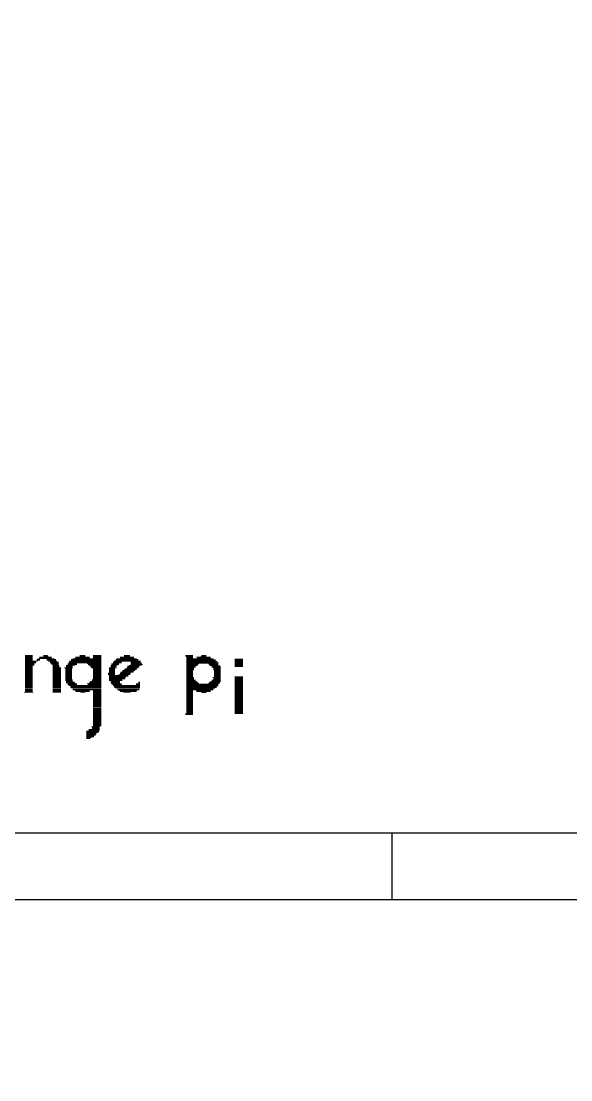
# Model space of a CAD drawing. Extents: x 24 to 162, y 5 to 143.
# Drawn here: x 109.46 to 127.21, y 38.97 to 73.16 of the extents above; entities that cross this region are included whole.
import ezdxf

# ---------------------------------------------------------------- set-up
doc = ezdxf.new("R2010")
doc.units = 0
doc.layers.add('BG_OUTLINE', color=7, linetype='CONTINUOUS')
doc.layers.add('BG_SILKSCREEN_TOP', color=7, linetype='CONTINUOUS')

msp = doc.modelspace()

# ---------------------------------------------------------------- linework, layer by layer
at = {"layer": 'BG_OUTLINE'}
for points in [[(89.27973, 46.950376), (137.279634, 46.950376, 0.414205), (140.779246, 50.450242), (140.779246, 83.450176, 0.414226), (137.279634, 86.950296), (89.27973, 86.950296, 0.414268), (85.779356, 83.450176), (85.779356, 50.450242, 0.414248)], [(89.27973, 4.786376), (137.279634, 4.786376, 0.414205), (140.779246, 8.286242), (140.779246, 41.286176, 0.414226), (137.279634, 44.786296), (89.27973, 44.786296, 0.414268), (85.779356, 41.286176), (85.779356, 8.286242, 0.414248)]]:
    msp.add_lwpolyline(points, format="xyb", close=True, dxfattribs=at)
msp.add_lwpolyline([(106.340402, 44.786296), (106.340402, 46.950376), (121.431812, 46.950376), (121.431812, 44.786296)], close=True, dxfattribs=at)
at = {"layer": 'BG_SILKSCREEN_TOP', "const_width": 0.027178}
for points in [[(109.578902, 52.6796), (109.82325, 52.6796)], [(109.578902, 52.652422), (109.82325, 52.652422)], [(110.176056, 52.6796), (110.311946, 52.6796)], [(110.176056, 52.652422), (110.33887, 52.652422)], [(111.343186, 52.6796), (111.533178, 52.6796)], [(111.343186, 52.652422), (111.533178, 52.652422)], [(111.777272, 52.6796), (112.048798, 52.6796)], [(111.777272, 52.652422), (112.048798, 52.652422)], [(112.781588, 52.6796), (112.97158, 52.6796)], [(112.781588, 52.652422), (112.97158, 52.652422)], [(114.765074, 52.671726), (115.009168, 52.671726)], [(114.765074, 52.644548), (115.009168, 52.644548)], [(115.253516, 52.644548), (115.443508, 52.644548)], [(115.280694, 52.671726), (115.443508, 52.671726)], [(109.578902, 52.625498), (109.82325, 52.625498)], [(109.578902, 52.59832), (109.82325, 52.59832)], [(109.578902, 52.571142), (109.82325, 52.571142)], [(109.578902, 52.544218), (109.82325, 52.544218)], [(109.578902, 52.516786), (109.82325, 52.516786)], [(109.578902, 52.489862), (109.986064, 52.489862)], [(109.578902, 52.46243), (109.931962, 52.46243)], [(109.578902, 52.435506), (109.931962, 52.435506)], [(109.578902, 52.408328), (109.877352, 52.408328)], [(109.578902, 52.38115), (109.877352, 52.38115)], [(109.578902, 52.354226), (109.877352, 52.354226)], [(109.578902, 52.326794), (109.82325, 52.326794)], [(109.578902, 52.29987), (109.82325, 52.29987)], [(109.958886, 52.544218), (110.067344, 52.544218)], [(109.958886, 52.516786), (110.067344, 52.516786)], [(109.986064, 52.571142), (110.528862, 52.571142)], [(110.04042, 52.625498), (110.447328, 52.625498)], [(110.04042, 52.59832), (110.447328, 52.59832)], [(110.284768, 52.544218), (110.583218, 52.544218)], [(110.284768, 52.516786), (110.583218, 52.516786)], [(110.33887, 52.489862), (110.610396, 52.489862)], [(110.393226, 52.46243), (110.664752, 52.46243)], [(110.393226, 52.435506), (110.664752, 52.435506)], [(110.420404, 52.408328), (110.664752, 52.408328)], [(110.447328, 52.38115), (110.664752, 52.38115)], [(110.47476, 52.354226), (110.691676, 52.354226)], [(110.47476, 52.326794), (110.691676, 52.326794)], [(110.47476, 52.29987), (110.691676, 52.29987)], [(110.908846, 52.354226), (111.207296, 52.354226)], [(110.908846, 52.326794), (111.126016, 52.326794)], [(110.908846, 52.29987), (111.126016, 52.29987)], [(110.963202, 52.408328), (111.261652, 52.408328)], [(110.963202, 52.38115), (111.261652, 52.38115)], [(110.99038, 52.46243), (112.048798, 52.46243)], [(110.99038, 52.435506), (112.048798, 52.435506)], [(111.017304, 52.489862), (112.048798, 52.489862)], [(111.07166, 52.544218), (112.048798, 52.544218)], [(111.07166, 52.516786), (112.048798, 52.516786)], [(111.126016, 52.571142), (112.048798, 52.571142)], [(111.207296, 52.625498), (111.668814, 52.625498)], [(111.207296, 52.59832), (111.668814, 52.59832)], [(111.58728, 52.408328), (112.048798, 52.408328)], [(111.614712, 52.38115), (112.048798, 52.38115)], [(111.641636, 52.354226), (112.048798, 52.354226)], [(111.695992, 52.326794), (112.048798, 52.326794)], [(111.695992, 52.29987), (112.048798, 52.29987)], [(111.777272, 52.625498), (112.048798, 52.625498)], [(111.777272, 52.59832), (112.048798, 52.59832)], [(112.347248, 52.354226), (112.564418, 52.354226)], [(112.347248, 52.326794), (112.53724, 52.326794)], [(112.347248, 52.29987), (112.510062, 52.29987)], [(112.37468, 52.408328), (112.618774, 52.408328)], [(112.37468, 52.38115), (112.618774, 52.38115)], [(112.428782, 52.46243), (112.700054, 52.46243)], [(112.428782, 52.435506), (112.700054, 52.435506)], [(112.45596, 52.489862), (113.324386, 52.489862)], [(112.510062, 52.544218), (113.243106, 52.544218)], [(112.510062, 52.516786), (113.243106, 52.516786)], [(112.53724, 52.571142), (113.188496, 52.571142)], [(112.645952, 52.625498), (113.107216, 52.625498)], [(112.645952, 52.59832), (113.107216, 52.59832)], [(112.890046, 52.326794), (113.27003, 52.326794)], [(112.890046, 52.29987), (113.27003, 52.29987)], [(112.944402, 52.354226), (113.351564, 52.354226)], [(112.998758, 52.46243), (113.297208, 52.46243)], [(112.998758, 52.435506), (113.351564, 52.435506)], [(112.998758, 52.408328), (113.351564, 52.408328)], [(112.998758, 52.38115), (113.378488, 52.38115)], [(114.792252, 52.61737), (115.009168, 52.61737)], [(114.792252, 52.590192), (115.009168, 52.590192)], [(114.792252, 52.563014), (115.660678, 52.563014)], [(114.792252, 52.53609), (115.742212, 52.53609)], [(114.792252, 52.508912), (115.742212, 52.508912)], [(114.792252, 52.481734), (115.796568, 52.481734)], [(114.792252, 52.454556), (115.769136, 52.454556)], [(114.792252, 52.427378), (115.823492, 52.427378)], [(114.792252, 52.4002), (115.19916, 52.4002)], [(114.792252, 52.373022), (115.172236, 52.373022)], [(114.792252, 52.346098), (115.145058, 52.346098)], [(114.792252, 52.31892), (115.090702, 52.31892)], [(114.792252, 52.291742), (115.090702, 52.291742)], [(115.11788, 52.61737), (115.579144, 52.61737)], [(115.145058, 52.590192), (115.579144, 52.590192)], [(115.497864, 52.4002), (115.823492, 52.4002)], [(115.525042, 52.373022), (115.823492, 52.373022)], [(115.55222, 52.346098), (115.877848, 52.346098)], [(115.606576, 52.31892), (115.905026, 52.31892)], [(115.606576, 52.291742), (115.905026, 52.291742)], [(115.796568, 52.454556), (115.823492, 52.454556)], [(116.354352, 52.56149), (116.625624, 52.56149)], [(116.354352, 52.534312), (116.625624, 52.534312)], [(116.354352, 52.507134), (116.625624, 52.507134)], [(116.354352, 52.48021), (116.625624, 52.48021)], [(116.354352, 52.453032), (116.625624, 52.453032)], [(116.354352, 52.4256), (116.625624, 52.4256)], [(116.354352, 52.398676), (116.625624, 52.398676)], [(116.354352, 52.371498), (116.625624, 52.371498)], [(116.354352, 52.34432), (116.625624, 52.34432)], [(116.354352, 52.317142), (116.625624, 52.317142)], [(109.578902, 52.272438), (109.82325, 52.272438)], [(109.578902, 52.245514), (109.82325, 52.245514)], [(109.578902, 52.218336), (109.82325, 52.218336)], [(109.578902, 52.191158), (109.82325, 52.191158)], [(109.578902, 52.16398), (109.82325, 52.16398)], [(109.578902, 52.137056), (109.82325, 52.137056)], [(109.578902, 52.109878), (109.82325, 52.109878)], [(109.578902, 52.082446), (109.82325, 52.082446)], [(109.578902, 52.055776), (109.82325, 52.055776)], [(109.578902, 52.028344), (109.82325, 52.028344)], [(109.578902, 52.001166), (109.82325, 52.001166)], [(109.578902, 51.973988), (109.82325, 51.973988)], [(110.47476, 52.272438), (110.746032, 52.272438)], [(110.47476, 52.245514), (110.746032, 52.245514)], [(110.47476, 52.218336), (110.746032, 52.218336)], [(110.47476, 52.191158), (110.746032, 52.191158)], [(110.47476, 52.16398), (110.746032, 52.16398)], [(110.47476, 52.137056), (110.746032, 52.137056)], [(110.47476, 52.109878), (110.746032, 52.109878)], [(110.47476, 52.082446), (110.746032, 52.082446)], [(110.47476, 52.055776), (110.746032, 52.055776)], [(110.47476, 52.028344), (110.746032, 52.028344)], [(110.47476, 52.001166), (110.746032, 52.001166)], [(110.47476, 51.973988), (110.746032, 51.973988)], [(110.854744, 52.272438), (111.126016, 52.272438)], [(110.881668, 52.245514), (111.098838, 52.245514)], [(110.881668, 52.218336), (111.098838, 52.218336)], [(110.881668, 52.191158), (111.098838, 52.191158)], [(110.881668, 52.16398), (111.098838, 52.16398)], [(110.881668, 52.137056), (111.098838, 52.137056)], [(110.881668, 52.109878), (111.098838, 52.109878)], [(110.881668, 52.082446), (111.098838, 52.082446)], [(110.881668, 52.055776), (111.098838, 52.055776)], [(110.881668, 52.028344), (111.098838, 52.028344)], [(110.881668, 52.001166), (111.098838, 52.001166)], [(110.881668, 51.973988), (111.098838, 51.973988)], [(111.72317, 52.272438), (112.048798, 52.272438)], [(111.777272, 52.245514), (112.048798, 52.245514)], [(111.777272, 52.218336), (112.048798, 52.218336)], [(111.777272, 52.191158), (112.048798, 52.191158)], [(111.777272, 52.16398), (112.048798, 52.16398)], [(111.777272, 52.137056), (112.048798, 52.137056)], [(111.777272, 52.109878), (112.048798, 52.109878)], [(111.777272, 52.082446), (112.048798, 52.082446)], [(111.777272, 52.055776), (112.048798, 52.055776)], [(111.777272, 52.028344), (112.048798, 52.028344)], [(111.777272, 52.001166), (112.048798, 52.001166)], [(111.777272, 51.973988), (112.048798, 51.973988)], [(112.265968, 52.109878), (112.483138, 52.109878)], [(112.265968, 52.082446), (112.483138, 52.082446)], [(112.265968, 52.055776), (112.483138, 52.055776)], [(112.293146, 52.272438), (112.53724, 52.272438)], [(112.293146, 52.245514), (112.483138, 52.245514)], [(112.293146, 52.218336), (112.483138, 52.218336)], [(112.293146, 52.191158), (112.483138, 52.191158)], [(112.293146, 52.16398), (112.483138, 52.16398)], [(112.293146, 52.137056), (112.483138, 52.137056)], [(112.293146, 52.028344), (112.917224, 52.028344)], [(112.293146, 52.001166), (112.917224, 52.001166)], [(112.293146, 51.973988), (112.835944, 51.973988)], [(112.591596, 52.055776), (112.97158, 52.055776)], [(112.645952, 52.109878), (112.998758, 52.109878)], [(112.645952, 52.082446), (112.998758, 52.082446)], [(112.67313, 52.137056), (113.080038, 52.137056)], [(112.727232, 52.191158), (113.134394, 52.191158)], [(112.727232, 52.16398), (113.107216, 52.16398)], [(112.781588, 52.218336), (113.188496, 52.218336)], [(112.808766, 52.245514), (113.188496, 52.245514)], [(112.863122, 52.272438), (113.243106, 52.272438)], [(114.792252, 52.264564), (115.0366, 52.264564)], [(114.792252, 52.23764), (115.0366, 52.23764)], [(114.792252, 52.210208), (115.0366, 52.210208)], [(114.792252, 52.18303), (115.009168, 52.18303)], [(114.792252, 52.156106), (115.009168, 52.156106)], [(114.792252, 52.128928), (115.009168, 52.128928)], [(114.792252, 52.10175), (115.009168, 52.10175)], [(114.792252, 52.074572), (115.009168, 52.074572)], [(114.792252, 52.047648), (115.009168, 52.047648)], [(114.792252, 52.020216), (115.009168, 52.020216)], [(114.792252, 51.993038), (115.009168, 51.993038)], [(114.792252, 51.966114), (115.0366, 51.966114)], [(115.6335, 51.966114), (115.905026, 51.966114)], [(115.660678, 52.264564), (115.905026, 52.264564)], [(115.660678, 52.23764), (115.905026, 52.23764)], [(115.660678, 52.210208), (115.905026, 52.210208)], [(115.687856, 52.18303), (115.905026, 52.18303)], [(115.687856, 52.156106), (115.905026, 52.156106)], [(115.687856, 52.128928), (115.905026, 52.128928)], [(115.687856, 52.10175), (115.905026, 52.10175)], [(115.687856, 52.074572), (115.905026, 52.074572)], [(115.687856, 52.047648), (115.905026, 52.047648)], [(115.687856, 52.020216), (115.905026, 52.020216)], [(115.687856, 51.993038), (115.905026, 51.993038)], [(116.354352, 51.991768), (116.625624, 51.991768)], [(116.354352, 51.96459), (116.625624, 51.96459)], [(109.578902, 51.947064), (109.82325, 51.947064)], [(109.578902, 51.919886), (109.82325, 51.919886)], [(109.578902, 51.892708), (109.82325, 51.892708)], [(109.578902, 51.865784), (109.82325, 51.865784)], [(109.578902, 51.838352), (109.82325, 51.838352)], [(109.578902, 51.81092), (109.82325, 51.81092)], [(109.578902, 51.783996), (109.82325, 51.783996)], [(109.578902, 51.757072), (109.82325, 51.757072)], [(109.578902, 51.72964), (109.82325, 51.72964)], [(109.578902, 51.702716), (109.82325, 51.702716)], [(109.578902, 51.675792), (109.82325, 51.675792)], [(109.578902, 51.64836), (109.82325, 51.64836)], [(109.578902, 51.621436), (109.82325, 51.621436)], [(110.47476, 51.947064), (110.746032, 51.947064)], [(110.47476, 51.919886), (110.746032, 51.919886)], [(110.47476, 51.892708), (110.746032, 51.892708)], [(110.47476, 51.865784), (110.746032, 51.865784)], [(110.47476, 51.838352), (110.746032, 51.838352)], [(110.47476, 51.81092), (110.746032, 51.81092)], [(110.47476, 51.783996), (110.746032, 51.783996)], [(110.47476, 51.757072), (110.746032, 51.757072)], [(110.47476, 51.72964), (110.746032, 51.72964)], [(110.47476, 51.702716), (110.746032, 51.702716)], [(110.47476, 51.675792), (110.746032, 51.675792)], [(110.47476, 51.64836), (110.746032, 51.64836)], [(110.47476, 51.621436), (110.746032, 51.621436)], [(110.881668, 51.947064), (111.098838, 51.947064)], [(110.881668, 51.919886), (111.098838, 51.919886)], [(110.881668, 51.892708), (111.126016, 51.892708)], [(110.881668, 51.865784), (111.126016, 51.865784)], [(110.908846, 51.838352), (111.126016, 51.838352)], [(110.908846, 51.81092), (111.180372, 51.81092)], [(110.908846, 51.783996), (111.207296, 51.783996)], [(110.963202, 51.757072), (111.261652, 51.757072)], [(110.963202, 51.72964), (111.261652, 51.72964)], [(110.99038, 51.702716), (112.048798, 51.702716)], [(111.044736, 51.675792), (112.048798, 51.675792)], [(111.044736, 51.64836), (112.048798, 51.64836)], [(111.07166, 51.621436), (112.048798, 51.621436)], [(111.58728, 51.757072), (112.048798, 51.757072)], [(111.614712, 51.72964), (112.048798, 51.72964)], [(111.641636, 51.783996), (112.048798, 51.783996)], [(111.668814, 51.81092), (112.048798, 51.81092)], [(111.695992, 51.838352), (112.048798, 51.838352)], [(111.750348, 51.892708), (112.048798, 51.892708)], [(111.750348, 51.865784), (112.048798, 51.865784)], [(111.777272, 51.947064), (112.048798, 51.947064)], [(111.777272, 51.919886), (112.048798, 51.919886)], [(112.293146, 51.947064), (112.835944, 51.947064)], [(112.293146, 51.919886), (112.808766, 51.919886)], [(112.293146, 51.892708), (112.727232, 51.892708)], [(112.293146, 51.865784), (112.727232, 51.865784)], [(112.347248, 51.838352), (112.645952, 51.838352)], [(112.347248, 51.81092), (112.645952, 51.81092)], [(112.347248, 51.783996), (112.645952, 51.783996)], [(112.37468, 51.757072), (112.700054, 51.757072)], [(112.401604, 51.72964), (112.700054, 51.72964)], [(112.428782, 51.702716), (113.297208, 51.702716)], [(112.45596, 51.675792), (113.297208, 51.675792)], [(112.45596, 51.64836), (113.297208, 51.64836)], [(112.483138, 51.621436), (113.297208, 51.621436)], [(113.161572, 51.757072), (113.297208, 51.757072)], [(113.161572, 51.72964), (113.297208, 51.72964)], [(113.243106, 51.81092), (113.297208, 51.81092)], [(113.243106, 51.783996), (113.297208, 51.783996)], [(114.792252, 51.938936), (115.0366, 51.938936)], [(114.792252, 51.911758), (115.0366, 51.911758)], [(114.792252, 51.88458), (115.090702, 51.88458)], [(114.792252, 51.857656), (115.090702, 51.857656)], [(114.792252, 51.830224), (115.145058, 51.830224)], [(114.792252, 51.803046), (115.172236, 51.803046)], [(114.792252, 51.776122), (115.19916, 51.776122)], [(114.792252, 51.748944), (115.823492, 51.748944)], [(114.792252, 51.721766), (115.823492, 51.721766)], [(114.792252, 51.694588), (115.823492, 51.694588)], [(114.792252, 51.667664), (115.769136, 51.667664)], [(114.792252, 51.640232), (115.769136, 51.640232)], [(114.792252, 51.613308), (115.715034, 51.613308)], [(115.497864, 51.776122), (115.877848, 51.776122)], [(115.525042, 51.803046), (115.877848, 51.803046)], [(115.55222, 51.830224), (115.905026, 51.830224)], [(115.606576, 51.88458), (115.905026, 51.88458)], [(115.606576, 51.857656), (115.905026, 51.857656)], [(115.660678, 51.938936), (115.905026, 51.938936)], [(115.660678, 51.911758), (115.905026, 51.911758)], [(116.354352, 51.937412), (116.625624, 51.937412)], [(116.354352, 51.910488), (116.625624, 51.910488)], [(116.354352, 51.883056), (116.625624, 51.883056)], [(116.354352, 51.856132), (116.625624, 51.856132)], [(116.354352, 51.8287), (116.625624, 51.8287)], [(116.354352, 51.801776), (116.625624, 51.801776)], [(116.354352, 51.774598), (116.625624, 51.774598)], [(116.354352, 51.74742), (116.625624, 51.74742)], [(116.354352, 51.720496), (116.625624, 51.720496)], [(116.354352, 51.693064), (116.625624, 51.693064)], [(116.354352, 51.66614), (116.625624, 51.66614)], [(116.354352, 51.638708), (116.625624, 51.638708)], [(116.354352, 51.611784), (116.625624, 51.611784)], [(109.551978, 51.4858), (109.850428, 51.4858)], [(109.578902, 51.594004), (109.82325, 51.594004)], [(109.578902, 51.56708), (109.82325, 51.56708)], [(109.578902, 51.539648), (109.82325, 51.539648)], [(109.578902, 51.512724), (109.82325, 51.512724)], [(110.47476, 51.594004), (110.746032, 51.594004)], [(110.47476, 51.56708), (110.746032, 51.56708)], [(110.47476, 51.539648), (110.746032, 51.539648)], [(110.47476, 51.512724), (110.746032, 51.512724)], [(110.47476, 51.4858), (110.746032, 51.4858)], [(111.126016, 51.594004), (112.048798, 51.594004)], [(111.126016, 51.56708), (112.048798, 51.56708)], [(111.207296, 51.539648), (111.668814, 51.539648)], [(111.207296, 51.512724), (111.668814, 51.512724)], [(111.370364, 51.4858), (111.533178, 51.4858)], [(111.777272, 51.539648), (112.048798, 51.539648)], [(111.777272, 51.512724), (112.048798, 51.512724)], [(111.777272, 51.4858), (112.048798, 51.4858)], [(111.777272, 51.458368), (112.048798, 51.458368)], [(111.777272, 51.431444), (112.048798, 51.431444)], [(111.777272, 51.404012), (112.048798, 51.404012)], [(111.777272, 51.376834), (112.048798, 51.376834)], [(111.777272, 51.349656), (112.048798, 51.349656)], [(111.777272, 51.322732), (112.048798, 51.322732)], [(111.777272, 51.295554), (112.048798, 51.295554)], [(111.777272, 51.268376), (112.048798, 51.268376)], [(112.564418, 51.594004), (113.27003, 51.594004)], [(112.564418, 51.56708), (113.27003, 51.56708)], [(112.618774, 51.539648), (113.188496, 51.539648)], [(112.645952, 51.512724), (113.188496, 51.512724)], [(112.75441, 51.4858), (112.998758, 51.4858)], [(114.792252, 51.58613), (115.660678, 51.58613)], [(114.792252, 51.558952), (115.660678, 51.558952)], [(114.792252, 51.531774), (115.009168, 51.531774)], [(114.792252, 51.529742), (115.009168, 51.529742)], [(114.792252, 51.504596), (115.009168, 51.504596)], [(114.792252, 51.502564), (115.009168, 51.502564)], [(114.792252, 51.477672), (115.009168, 51.477672)], [(114.792252, 51.47564), (115.009168, 51.47564)], [(114.792252, 51.45024), (115.009168, 51.45024)], [(114.792252, 51.448208), (115.009168, 51.448208)], [(114.792252, 51.423316), (115.009168, 51.423316)], [(114.792252, 51.420014), (115.009168, 51.420014)], [(114.792252, 51.396138), (115.009168, 51.396138)], [(114.792252, 51.39309), (115.009168, 51.39309)], [(114.792252, 51.36896), (115.009168, 51.36896)], [(114.792252, 51.365912), (115.009168, 51.365912)], [(114.792252, 51.341782), (115.009168, 51.341782)], [(114.792252, 51.33848), (115.009168, 51.33848)], [(114.792252, 51.314604), (115.009168, 51.314604)], [(114.792252, 51.311556), (115.009168, 51.311556)], [(114.792252, 51.28768), (115.009168, 51.28768)], [(114.792252, 51.284378), (115.009168, 51.284378)], [(115.11788, 51.531774), (115.579144, 51.531774)], [(115.11788, 51.504596), (115.579144, 51.504596)], [(115.280694, 51.477672), (115.443508, 51.477672)], [(116.354352, 51.584606), (116.625624, 51.584606)], [(116.354352, 51.557428), (116.625624, 51.557428)], [(116.354352, 51.530504), (116.625624, 51.530504)], [(116.354352, 51.503072), (116.625624, 51.503072)], [(116.354352, 51.476148), (116.625624, 51.476148)], [(116.354352, 51.44897), (116.625624, 51.44897)], [(116.354352, 51.421792), (116.625624, 51.421792)], [(116.354352, 51.39436), (116.625624, 51.39436)], [(116.354352, 51.36769), (116.625624, 51.36769)], [(116.354352, 51.340512), (116.625624, 51.340512)], [(116.354352, 51.31308), (116.625624, 51.31308)], [(116.354352, 51.286156), (116.625624, 51.286156)], [(111.777272, 51.241452), (112.048798, 51.241452)], [(111.777272, 51.21402), (112.048798, 51.21402)], [(111.777272, 51.186842), (112.048798, 51.186842)], [(111.777272, 51.159664), (112.048798, 51.159664)], [(111.777272, 51.132486), (112.048798, 51.132486)], [(111.777272, 51.105562), (112.048798, 51.105562)], [(111.777272, 51.078384), (112.048798, 51.078384)], [(111.777272, 51.051206), (112.048798, 51.051206)], [(111.777272, 51.024282), (112.048798, 51.024282)], [(111.777272, 50.997104), (112.048798, 50.997104)], [(111.777272, 50.969672), (112.048798, 50.969672)], [(111.777272, 50.942494), (112.048798, 50.942494)], [(114.792252, 51.260248), (115.009168, 51.260248)], [(114.792252, 51.2572), (115.009168, 51.2572)], [(114.792252, 51.233324), (115.009168, 51.233324)], [(114.792252, 51.230022), (115.009168, 51.230022)], [(114.792252, 51.206146), (115.009168, 51.206146)], [(114.792252, 51.203098), (115.009168, 51.203098)], [(114.792252, 51.17592), (115.009168, 51.17592)], [(114.792252, 51.148742), (115.009168, 51.148742)], [(114.792252, 51.121818), (115.009168, 51.121818)], [(114.792252, 51.094386), (115.009168, 51.094386)], [(114.792252, 51.067208), (115.009168, 51.067208)], [(114.792252, 51.04003), (115.009168, 51.04003)], [(114.792252, 51.013106), (115.009168, 51.013106)], [(114.792252, 50.985928), (115.009168, 50.985928)], [(114.792252, 50.95875), (115.009168, 50.95875)], [(114.792252, 50.931826), (115.009168, 50.931826)], [(116.354352, 51.258978), (116.625624, 51.258978)], [(116.354352, 51.2318), (116.625624, 51.2318)], [(116.354352, 51.204622), (116.625624, 51.204622)], [(116.354352, 51.177698), (116.625624, 51.177698)], [(116.354352, 51.15052), (116.625624, 51.15052)], [(116.354352, 51.123088), (116.625624, 51.123088)], [(116.354352, 51.096164), (116.625624, 51.096164)], [(116.354352, 51.068986), (116.625624, 51.068986)], [(116.354352, 51.041808), (116.625624, 51.041808)], [(116.354352, 51.01463), (116.625624, 51.01463)], [(116.354352, 50.987706), (116.625624, 50.987706)], [(116.354352, 50.960274), (116.625624, 50.960274)], [(116.354352, 50.93335), (116.625624, 50.93335)], [(111.777272, 50.91557), (112.048798, 50.91557)], [(111.777272, 50.888392), (112.048798, 50.888392)], [(111.777272, 50.861214), (112.048798, 50.861214)], [(111.777272, 50.83429), (112.048798, 50.83429)], [(111.777272, 50.807112), (112.048798, 50.807112)], [(111.777272, 50.77968), (112.048798, 50.77968)], [(111.777272, 50.752502), (112.048798, 50.752502)], [(111.777272, 50.725578), (112.048798, 50.725578)], [(111.777272, 50.6984), (112.048798, 50.6984)], [(111.777272, 50.671222), (112.048798, 50.671222)], [(111.777272, 50.644298), (112.048798, 50.644298)], [(111.777272, 50.61712), (112.048798, 50.61712)], [(111.777272, 50.589942), (112.048798, 50.589942)], [(114.765074, 50.795936), (115.009168, 50.795936)], [(114.765074, 50.768758), (115.009168, 50.768758)], [(114.792252, 50.904394), (115.009168, 50.904394)], [(114.792252, 50.877216), (115.009168, 50.877216)], [(114.792252, 50.850038), (115.009168, 50.850038)], [(114.792252, 50.823114), (115.009168, 50.823114)], [(116.354352, 50.906172), (116.625624, 50.906172)], [(116.354352, 50.878994), (116.625624, 50.878994)], [(116.354352, 50.851816), (116.625624, 50.851816)], [(116.354352, 50.824638), (116.625624, 50.824638)], [(116.354352, 50.797714), (116.625624, 50.797714)], [(111.641636, 50.291238), (111.994696, 50.291238)], [(111.641636, 50.26406), (111.994696, 50.26406)], [(111.72317, 50.373026), (111.994696, 50.373026)], [(111.750348, 50.345848), (111.994696, 50.345848)], [(111.750348, 50.318416), (111.994696, 50.318416)], [(111.777272, 50.56251), (112.048798, 50.56251)], [(111.777272, 50.535586), (112.048798, 50.535586)], [(111.777272, 50.508408), (112.048798, 50.508408)], [(111.777272, 50.48123), (112.048798, 50.48123)], [(111.777272, 50.454306), (112.048798, 50.454306)], [(111.777272, 50.427128), (112.048798, 50.427128)], [(111.777272, 50.39995), (112.048798, 50.39995)], [(111.560356, 50.237136), (111.967264, 50.237136)], [(111.560356, 50.209958), (111.967264, 50.209958)], [(111.560356, 50.18278), (111.940086, 50.18278)], [(111.560356, 50.155856), (111.885984, 50.155856)], [(111.560356, 50.128424), (111.885984, 50.128424)], [(111.560356, 50.101246), (111.858806, 50.101246)], [(111.560356, 50.074068), (111.804704, 50.074068)], [(111.560356, 50.047144), (111.804704, 50.047144)], [(111.560356, 50.019966), (111.72317, 50.019966)], [(111.560356, 49.992788), (111.695992, 49.992788)]]:
    msp.add_lwpolyline(points, dxfattribs=at)

doc.saveas('drawing.dxf')
